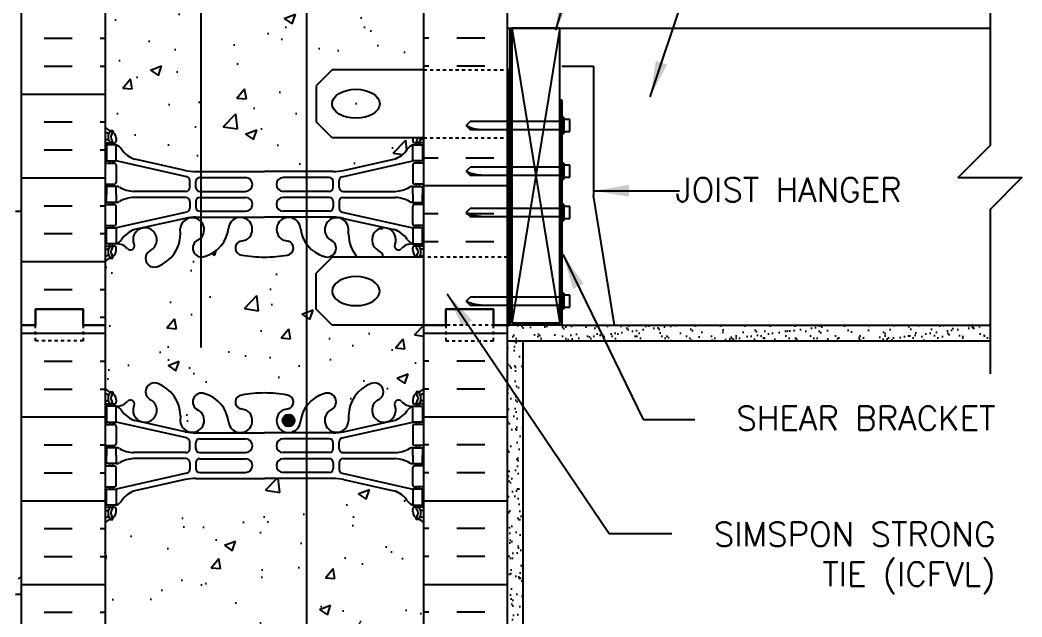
# Model space of a CAD drawing. Header units: inches. Extents: x 90.3 to 141.8, y -7.2 to 64.
# Drawn here: x 110.39 to 141.84, y 17.88 to 36.6 of the extents above; entities that cross this region are included whole.
import ezdxf
from ezdxf.enums import TextEntityAlignment as Align

# ---------------------------------------------------------------- set-up
doc = ezdxf.new("R2010")
doc.units = ezdxf.units.IN
doc.header["$LTSCALE"] = 0.5
doc.header["$MEASUREMENT"] = 0
doc.linetypes.add('DASHED2', pattern=[0.375, 0.25, -0.125])
doc.linetypes.add('HIDDEN2', pattern=[0.1875, 0.125, -0.0625])
for name, color, linetype in [('HATCH', 12, 'Continuous'), ('line25', 2, 'Continuous'), ('LINE3', 3, 'Continuous'), ('LINE50', 5, 'Continuous'), ('LINE9', 9, 'Continuous'), ('TEXT', 4, 'Continuous'), ('Web_Edge', 9, 'Continuous')]:
    doc.layers.add(name, color=color, linetype=linetype)
doc.styles.add('DIM', font='romans.shx', dxfattribs={"width": 0.7})
doc.styles.add('ROMANS', font='romans.shx', dxfattribs={"height": 1.125})
doc.dimstyles.new('ext_12', dxfattribs={"dimscale": 12, "dimtxt": 0.09375, "dimasz": 0.09375, "dimexe": 0.09375, "dimexo": 0.0625, "dimgap": 0.0625, "dimtad": 1, "dimdec": 1, "dimzin": 3, "dimdsep": 46, "dimlunit": 4, "dimtxsty": 'DIM', "dimcen": 0.09, "dimdle": 0.09375, "dimclrt": 4, "dimadec": 0, "dimazin": 0, "dimtfac": 1, "dimtdec": 1, "dimtmove": 2, "dimatfit": 3, "dimfxl": 1, "dimfrac": 2, "dimtolj": 1, "dimtzin": 0, "dimarcsym": 0})
pattern_1 = [(50, (5.6803, -1.6908), (3.5863, -0.31376), [0.375, -4.125]), (355, (5.6803, -1.6908), (-0.69376, 3.76096), [0.3, -3.3]), (100.4514, (5.979, -1.717), (2.89255, 3.4472), [0.3187, -3.50571]), (46.184, (5.6803, -0.691), (5.3362, -0.8276), [0.5625, -6.1875]), (96.6356, (6.125, -0.76), (4.67331, 4.8706), [0.47805, -5.25856]), (351.184, (5.6803, -0.691), (4.6733, 4.8706), [0.45, -4.95]), (21, (6.1803, -0.9408), (2.984535, -2.013094), [0.375, -4.125]), (326, (6.1803, -0.9408), (1.21658, 3.62575), [0.3, -3.3]), (71.4514, (6.429, -1.1086), (4.20111, 1.61265), [0.3187, -3.50571]), (37.5, (5.6803, -1.6908), (0.060799, 1.664469), [0, -3.26, 0, -3.35, 0, -3.3125]), (7.5, (5.6803, -1.6908), (1.315348, 1.972059), [0, -1.91, 0, -3.185, 0, -1.2625]), (327.5, (4.5653, -1.6908), (2.669112, -0.112774), [0, -1.25, 0, -3.9, 0, -5.175]), (317.5, (4.0653, -1.6908), (2.91593, 0.500525), [0, -1.625, 0, -2.59, 0, -3.675])]
pattern_2 = [(37.5, (68.3863, 7.7802), (-0.0157483, 0.481706), [0, -0.38, 0, -0.425, 0, -0.40625]), (7.5, (68.3863, 7.7802), (0.442444, 0.7055365), [0, -0.205, 0, -0.3425, 0, -0.13125]), (327.5, (68.0788, 7.7802), (0.7785355, 0.0014148), [0, -0.125, 0, -0.45, 0, -0.5875]), (317.5, (68.0788, 7.7802), (0.7515317, 0.219419), [0, -0.0625, 0, -0.295, 0, -0.3375])]

msp = doc.modelspace()

# ---------------------------------------------------------------- hatches: boundary and pattern name
at = {"layer": 'HATCH'}
h = msp.add_hatch(dxfattribs=at)
h.set_pattern_fill('AR-CONC', color=256, scale=0.5)
h.paths.add_polyline_path([(118.045, 62.142), (117.937, 62.034), (117.937, 63.034), (117.937, 64.034), (116.937, 63.034), (113.062, 63.034), (113.062, 61.034, 0.088416), (113.208, 60.937), (113.298, 60.937), (113.298, 60.895, -0.249069), (113.408, 60.688), (113.408, 60.621, -0.414214), (113.346, 60.558), (113.298, 60.558), (113.298, 60.488), (113.403, 60.488, 0.231736), (113.761, 60.639, -0.8344), (113.972, 60.514), (113.961, 60.492, 2.155404), (114.499, 60.687, -1), (114.713, 61.198, -0.311223), (115.422, 60.182), (115.421, 60.017, 0.643985), (116.062, 59.781), (116.062, 60.308, 0.067459), (115.983, 60.37, -1), (116.196, 60.881, -0.307094), (116.935, 59.985, 1.604516), (117.493, 60.361, 0.044004), (117.352, 60.401, -0.921438), (117.348, 60.839, -0.046405), (118.045, 60.904)])
h.paths.add_polyline_path([(117.494, 60.036, -1), (117.119, 60.036, -1)], flags=16)
h.paths.add_polyline_path([(123.062, 63.034), (118.937, 63.034), (118.045, 62.142), (118.045, 60.904, -0.048684), (118.776, 60.839, -0.921438), (118.772, 60.401, 0.044004), (118.631, 60.361, 1.604516), (119.19, 59.985, -0.307094), (119.928, 60.881, -1), (120.142, 60.37, 1.661382), (120.703, 60.017), (120.703, 60.162, -0.316114), (121.412, 61.198, -1), (121.625, 60.687, 2.135543), (122.166, 60.487, -0.940447), (122.364, 60.639, 0.23174), (122.721, 60.488), (122.826, 60.488), (122.826, 60.558), (122.779, 60.558, -0.414214), (122.716, 60.621), (122.716, 60.688, -0.249069), (122.826, 60.895), (122.826, 60.937), (122.916, 60.937, 0.08841), (123.062, 61.034)])
h.paths.add_polyline_path([(123.062, 56.842, 0.08841), (122.916, 56.939), (122.826, 56.939), (122.826, 56.981, -0.249069), (122.716, 57.188), (122.716, 57.256, -0.414214), (122.779, 57.318), (122.826, 57.318), (122.826, 57.388), (122.721, 57.388, -0.168672), (122.535, 57.538, 0.17445), (122.128, 57.834), (120.547, 58.187, 0.054974), (120.22, 58.223), (118.045, 58.223), (118.045, 49.846), (120.22, 49.846, 0.054974), (120.547, 49.882), (122.128, 50.235, 0.17445), (122.535, 50.531, -0.168672), (122.721, 50.681), (122.826, 50.681), (122.826, 50.751), (122.779, 50.751, -0.414214), (122.716, 50.813), (122.716, 50.881, -0.249069), (122.826, 51.088), (122.826, 51.129), (122.916, 51.129, 0.08841), (123.062, 51.227)])
h.paths.add_polyline_path([(118.045, 58.223), (116.062, 58.223), (116.062, 49.846), (118.045, 49.846)])
h.paths.add_polyline_path([(116.062, 58.223), (115.904, 58.223, 0.054974), (115.578, 58.187), (113.997, 57.834, 0.17445), (113.589, 57.538, -0.168672), (113.403, 57.388), (113.298, 57.388), (113.298, 57.318), (113.346, 57.318, -0.414214), (113.408, 57.256), (113.408, 57.188, -0.249069), (113.298, 56.981), (113.298, 56.939), (113.208, 56.939, 0.088416), (113.062, 56.842), (113.062, 51.227, 0.088416), (113.208, 51.129), (113.298, 51.129), (113.298, 51.088, -0.249069), (113.408, 50.881), (113.408, 50.813, -0.414214), (113.346, 50.751), (113.298, 50.751), (113.298, 50.681), (113.403, 50.681, -0.168672), (113.589, 50.531, 0.17445), (113.997, 50.235), (115.578, 49.882, 0.054974), (115.904, 49.846), (116.062, 49.846)])
h.paths.add_polyline_path([(116.062, 40.223), (115.904, 40.223, 0.054974), (115.578, 40.187), (113.997, 39.834, 0.17445), (113.589, 39.538, -0.168672), (113.403, 39.388), (113.298, 39.388), (113.298, 39.318), (113.346, 39.318, -0.414214), (113.408, 39.256), (113.408, 39.188, -0.249069), (113.298, 38.981), (113.298, 38.939), (113.208, 38.939, 0.088416), (113.062, 38.842), (113.062, 33.227, 0.088416), (113.208, 33.129), (113.298, 33.129), (113.298, 33.088, -0.249069), (113.408, 32.881), (113.408, 32.813, -0.414214), (113.346, 32.751), (113.298, 32.751), (113.298, 32.681), (113.403, 32.681, -0.168672), (113.589, 32.531, 0.17445), (113.997, 32.235), (115.578, 31.882, 0.054974), (115.904, 31.846), (116.062, 31.846)])
h.paths.add_polyline_path([(119.385, 40.223), (118.062, 40.223), (116.062, 40.223), (116.062, 31.846), (118.062, 31.846), (119.385, 31.846), (119.385, 35.034)])
h.paths.add_polyline_path([(123.062, 38.842, 0.08841), (122.916, 38.939), (122.826, 38.939), (122.826, 38.981, -0.249069), (122.716, 39.188), (122.716, 39.256, -0.414214), (122.779, 39.318), (122.826, 39.318), (122.826, 39.388), (122.721, 39.388, -0.168672), (122.535, 39.538, 0.17445), (122.128, 39.834), (120.547, 40.187, 0.054974), (120.22, 40.223), (119.385, 40.223), (119.385, 35.034), (119.385, 31.846), (120.22, 31.846, 0.054974), (120.547, 31.882), (122.128, 32.235, 0.17445), (122.535, 32.531, -0.168672), (122.721, 32.681), (122.826, 32.681), (122.826, 32.751), (122.779, 32.751, -0.414214), (122.716, 32.813), (122.716, 32.909), (120.187, 32.909), (119.687, 33.409), (119.687, 34.534), (120.187, 35.034), (123.062, 35.034)])
h = msp.add_hatch(dxfattribs=at)
h.set_pattern_fill('INSUL', color=256, scale=7, style=0)
h.set_pattern_definition([(0, (-2813.0993, -369.9751), (0, 2.625), []), (0, (-2813.0993, -369.1001), (0, 2.625), [0.875, -0.875]), (0, (-2813.0993, -368.2251), (0, 2.625), [0.875, -0.875])])
h.paths.add_polyline_path([(110.437, 27.034), (110.875, 27.034), (110.875, 27.534), (112.375, 27.534), (112.375, 27.034), (113.062, 27.034), (113.062, 45.034), (112.375, 45.034), (112.375, 45.534), (110.875, 45.534), (110.875, 45.034), (110.437, 45.034)])
h = msp.add_hatch(dxfattribs=at)
h.set_pattern_fill('INSUL', color=256, scale=7, style=0)
h.set_pattern_definition([(180, (3049.224, -369.9751), (0, 2.625), []), (180, (3049.224, -369.1001), (0, 2.625), [0.875, -0.875]), (180, (3049.224, -368.2251), (0, 2.625), [0.875, -0.875])])
h.paths.add_polyline_path([(123.062, 35.034), (125.687, 35.034), (125.687, 45.034), (125.25, 45.034), (125.25, 45.534), (123.75, 45.534), (123.75, 45.034), (123.062, 45.034)])
h = msp.add_hatch(dxfattribs=at)
h.set_pattern_fill('AR-CONC', color=256, scale=0.5, style=0)
h.set_pattern_definition(pattern_1)
edge = h.paths.add_edge_path(flags=17)
edge.add_ellipse((120.933, 33.972), major_axis=(-0.746, 0), ratio=0.610344, start_angle=0, end_angle=360)
h = msp.add_hatch(dxfattribs=at)
h.set_pattern_fill('INSUL', color=256, scale=7, style=0)
h.set_pattern_definition([(0, (68.3863, 7.7802), (0, 2.625), []), (0, (68.3863, 8.6552), (0, 2.625), [0.875, -0.875]), (0, (68.3863, 9.5302), (0, 2.625), [0.875, -0.875])])
h.paths.add_polyline_path([(125.687, 32.909), (123.062, 32.909), (123.062, 29.159), (125.687, 29.159)])
h = msp.add_hatch(dxfattribs=at)
h.set_pattern_fill('AR-CONC', color=256, scale=0.5)
h.paths.add_polyline_path([(115.983, 29.699, 0.067459), (116.062, 29.761), (116.062, 30.288, 0.643985), (115.421, 30.052), (115.422, 29.906, -0.316114), (114.713, 28.871, -1), (114.499, 29.382, 2.155404), (113.961, 29.576), (113.972, 29.555, -0.834375), (113.761, 29.43, 0.23174), (113.403, 29.581), (113.298, 29.581), (113.298, 29.511), (113.346, 29.511, -0.414214), (113.408, 29.448), (113.408, 29.381, -0.249069), (113.298, 29.173), (113.298, 29.132), (113.208, 29.132, 0.088416), (113.062, 29.034), (113.062, 27.034), (113.062, 25.034, 0.088416), (113.208, 24.937), (113.298, 24.937), (113.298, 24.895, -0.249069), (113.408, 24.688), (113.408, 24.621, -0.414214), (113.346, 24.558), (113.298, 24.558), (113.298, 24.488), (113.403, 24.488, 0.231736), (113.761, 24.639, -0.8344), (113.972, 24.514), (113.961, 24.492, 2.155404), (114.499, 24.687, -1), (114.713, 25.198, -0.311223), (115.422, 24.182), (115.421, 24.017, 1.661382), (115.983, 24.37, -1), (116.196, 24.881, -0.307094), (116.935, 23.985, 1.604516), (117.493, 24.361, 0.055617), (117.314, 24.407, -0.843243), (117.348, 24.839, -0.047544), (118.062, 24.904, -0.047544), (118.776, 24.839, -0.843243), (118.81, 24.407, 0.055617), (118.631, 24.361, 1.604516), (119.19, 23.985, -0.13532), (119.385, 24.499), (119.385, 29.57, -0.13532), (119.19, 30.083, 1.604516), (118.631, 29.708, 0.055617), (118.81, 29.662, -0.843243), (118.776, 29.23, -0.047544), (118.062, 29.165, -0.047544), (117.348, 29.23, -0.843243), (117.314, 29.662, 0.055617), (117.493, 29.708, 1.604516), (116.935, 30.083, -0.307094), (116.196, 29.188, -1)])
h.paths.add_polyline_path([(119.008, 24.04, -1), (118.633, 24.04, -1)], flags=16)
h.paths.add_polyline_path([(123.062, 27.034), (120.187, 27.034), (119.687, 27.534), (119.687, 28.659), (120.187, 29.159), (120.986, 29.159, -0.184932), (120.703, 29.887), (120.703, 30.052, 1.661382), (120.142, 29.699, -1), (119.928, 29.188, -0.16492), (119.385, 29.57), (119.385, 24.499, -0.16492), (119.928, 24.881, -1), (120.142, 24.37, 1.661382), (120.703, 24.017), (120.703, 24.162, -0.316114), (121.412, 25.198, -1), (121.625, 24.687, 2.155404), (122.164, 24.492), (122.152, 24.514, -0.834375), (122.364, 24.639, 0.23174), (122.721, 24.488), (122.826, 24.488), (122.826, 24.558), (122.779, 24.558, -0.414214), (122.716, 24.621), (122.716, 24.688, -0.249069), (122.826, 24.895), (122.826, 24.937), (122.916, 24.937, 0.08841), (123.062, 25.034)])
h.paths.add_polyline_path([(122.164, 29.576, 2.155404), (121.625, 29.382, -0.270238), (121.793, 29.159), (122.826, 29.159), (122.826, 29.173, -0.249069), (122.716, 29.381), (122.716, 29.448, -0.414214), (122.779, 29.511), (122.826, 29.511), (122.826, 29.581), (122.721, 29.581, 0.231736), (122.364, 29.43, -0.8344), (122.152, 29.555)], flags=17)
h.paths.add_polyline_path([(119.385, 22.223), (118.062, 22.223), (115.904, 22.223, 0.054974), (115.578, 22.187), (113.997, 21.834, 0.17445), (113.589, 21.538, -0.168672), (113.403, 21.388), (113.298, 21.388), (113.298, 21.318), (113.346, 21.318, -0.414214), (113.408, 21.256), (113.408, 21.188, -0.249069), (113.298, 20.981), (113.298, 20.939), (113.208, 20.939, 0.088416), (113.062, 20.842), (113.062, 15.227, 0.088416), (113.208, 15.129), (113.298, 15.129), (113.298, 15.088, -0.249069), (113.408, 14.881), (113.408, 14.813, -0.414214), (113.346, 14.751), (113.298, 14.751), (113.298, 14.681), (113.403, 14.681, -0.168672), (113.589, 14.531, 0.17445), (113.997, 14.235), (115.578, 13.882, 0.054974), (115.904, 13.846), (118.062, 13.846), (119.385, 13.846)])
h.paths.add_polyline_path([(123.062, 20.842, 0.08841), (122.916, 20.939), (122.826, 20.939), (122.826, 20.981, -0.249069), (122.716, 21.188), (122.716, 21.256, -0.414214), (122.779, 21.318), (122.826, 21.318), (122.826, 21.388), (122.721, 21.388, -0.168672), (122.535, 21.538, 0.17445), (122.128, 21.834), (120.547, 22.187, 0.054974), (120.22, 22.223), (119.385, 22.223), (119.385, 13.846), (120.22, 13.846, 0.054974), (120.547, 13.882), (122.128, 14.235, 0.17445), (122.535, 14.531, -0.168672), (122.721, 14.681), (122.826, 14.681), (122.826, 14.751), (122.779, 14.751, -0.414214), (122.716, 14.813), (122.716, 14.881, -0.249069), (122.826, 15.088), (122.826, 15.129), (122.916, 15.129, 0.08841), (123.062, 15.227)])
h.paths.add_polyline_path([(119.385, 11.57, -0.13532), (119.19, 12.083, 1.604516), (118.631, 11.708, 0.055617), (118.81, 11.662, -0.843243), (118.776, 11.23, -0.047544), (118.062, 11.165, -0.047544), (117.348, 11.23, -0.843243), (117.314, 11.662, 0.055617), (117.493, 11.708, 1.604516), (116.935, 12.083, -0.307094), (116.196, 11.188, -1), (115.983, 11.699, 1.661382), (115.421, 12.052), (115.422, 11.906, -0.316114), (114.713, 10.871, -1), (114.499, 11.382, 2.155404), (113.961, 11.576), (113.972, 11.555, -0.834375), (113.761, 11.43, 0.23174), (113.403, 11.581), (113.298, 11.581), (113.298, 11.511), (113.346, 11.511, -0.414214), (113.408, 11.448), (113.408, 11.381, -0.249069), (113.298, 11.173), (113.298, 11.132), (113.208, 11.132, 0.088416), (113.062, 11.034), (113.062, 9.034), (116.937, 9.034), (117.937, 10.034), (117.937, 9.034), (117.937, 8.034), (118.937, 9.034), (119.385, 9.034)])
h.paths.add_polyline_path([(123.062, 11.034, 0.08841), (122.916, 11.132), (122.826, 11.132), (122.826, 11.173, -0.249069), (122.716, 11.381), (122.716, 11.448, -0.414214), (122.779, 11.511), (122.826, 11.511), (122.826, 11.581), (122.721, 11.581, 0.231736), (122.364, 11.43, -0.8344), (122.152, 11.555), (122.164, 11.576, 2.155404), (121.625, 11.382, -1), (121.412, 10.871, -0.311223), (120.703, 11.887), (120.703, 12.052, 1.661382), (120.142, 11.699, -1), (119.928, 11.188, -0.16492), (119.385, 11.57), (119.385, 9.034), (123.062, 9.034)])
h = msp.add_hatch(dxfattribs=at)
h.set_pattern_fill('AR-CONC', color=256, scale=0.5, style=0)
h.set_pattern_definition(pattern_1)
edge = h.paths.add_edge_path(flags=17)
edge.add_ellipse((120.933, 28.097), major_axis=(-0.746, 0), ratio=0.610344, start_angle=0, end_angle=360, ccw=False)
h = msp.add_hatch(dxfattribs=at)
h.set_pattern_fill('INSUL', color=256, scale=7, style=0)
h.set_pattern_definition([(0, (-2813.0993, -387.9751), (0, 2.625), []), (0, (-2813.0993, -387.1001), (0, 2.625), [0.875, -0.875]), (0, (-2813.0993, -386.2251), (0, 2.625), [0.875, -0.875])])
h.paths.add_polyline_path([(110.437, 9.034), (110.875, 9.034), (110.875, 9.534), (112.375, 9.534), (112.375, 9.034), (113.062, 9.034), (113.062, 27.034), (112.375, 27.034), (112.375, 27.534), (110.875, 27.534), (110.875, 27.034), (110.437, 27.034)])
h = msp.add_hatch(dxfattribs=at)
h.set_pattern_fill('INSUL', color=256, scale=7, style=0)
h.set_pattern_definition([(180, (3049.224, -387.9751), (0, 2.625), []), (180, (3049.224, -387.1001), (0, 2.625), [0.875, -0.875]), (180, (3049.224, -386.2251), (0, 2.625), [0.875, -0.875])])
h.paths.add_polyline_path([(125.687, 9.034), (125.25, 9.034), (125.25, 9.534), (123.75, 9.534), (123.75, 9.034), (123.062, 9.034), (123.062, 27.034), (123.75, 27.034), (123.75, 27.534), (125.25, 27.534), (125.25, 27.034), (125.687, 27.034)])
h = msp.add_hatch(dxfattribs=at)
h.set_pattern_fill('AR-SAND', color=256, scale=0.25, style=0)
h.set_pattern_definition(pattern_2)
h.paths.add_polyline_path([(140.838, 26.534), (140.838, 27.034), (127.392, 27.034), (125.767, 27.034), (125.687, 27.034), (125.687, 26.534)])
h = msp.add_hatch(dxfattribs=at)
h.set_pattern_fill('AR-SAND', color=256, scale=0.25, style=0)
h.set_pattern_definition(pattern_2)
h.paths.add_polyline_path([(126.187, 26.534), (125.687, 26.534), (125.687, 9.034), (126.187, 9.034)])
at = {"layer": 'LINE3'}
msp.add_hatch(color=256, dxfattribs=at).paths.add_polyline_path([(118.633, 24.04, 1), (119.008, 24.04, 1)])

# ---------------------------------------------------------------- linework, layer by layer
at = {"layer": 'HATCH'}
for p, q in [((125.83, 36.347), (127.33, 27.097)), ((127.33, 36.347), (125.83, 27.097))]:
    msp.add_line(p, q, dxfattribs=at)
at = {"layer": 'line25'}
for p, q in [((113.062, 45.034), (113.062, 27.034)), ((123.062, 21.409), (123.062, 45.034)), ((125.687, 36.347), (140.838, 36.347)), ((127.33, 34.097), (127.33, 27.097)), ((127.33, 27.097), (125.83, 27.097)), ((113.062, 27.034), (113.062, 9.034)), ((127.392, 27.034), (140.838, 27.034)), ((127.392, 27.034), (128.705, 27.034)), ((123.062, 9.034), (123.062, 21.409))]:
    msp.add_line(p, q, dxfattribs=at)
at = {"layer": 'line25', "color": 9}
for p, q in [((124.392, 33.288), (124.517, 33.413)), ((127.455, 33.538), (127.392, 33.538)), ((127.392, 33.538), (127.392, 33.038)), ((127.455, 33.538), (127.455, 33.038)), ((127.642, 33.476), (127.455, 33.476)), ((127.642, 33.101), (127.642, 33.476)), ((124.392, 33.288), (124.517, 33.163)), ((127.392, 33.038), (127.455, 33.038)), ((127.455, 33.101), (127.642, 33.101)), ((127.455, 32.11), (127.392, 32.11)), ((127.392, 32.11), (127.392, 31.61)), ((127.455, 32.11), (127.455, 31.61)), ((124.392, 31.86), (124.517, 31.985)), ((124.392, 31.86), (124.517, 31.735)), ((127.642, 32.047), (127.455, 32.047)), ((127.642, 31.672), (127.642, 32.047)), ((127.392, 31.61), (127.455, 31.61)), ((127.455, 31.672), (127.642, 31.672)), ((124.392, 30.566), (124.517, 30.691)), ((124.392, 30.566), (124.517, 30.441)), ((127.455, 30.816), (127.392, 30.816)), ((127.392, 30.816), (127.392, 30.316)), ((127.455, 30.816), (127.455, 30.316)), ((127.642, 30.753), (127.455, 30.753)), ((127.642, 30.378), (127.642, 30.753)), ((127.392, 30.316), (127.455, 30.316)), ((127.455, 30.378), (127.642, 30.378)), ((127.455, 28.037), (127.392, 28.037)), ((127.392, 28.037), (127.392, 27.537)), ((127.455, 28.037), (127.455, 27.537)), ((124.392, 27.787), (124.517, 27.912)), ((124.392, 27.787), (124.517, 27.662)), ((127.642, 27.974), (127.455, 27.974)), ((127.642, 27.599), (127.642, 27.974)), ((127.392, 27.537), (127.455, 27.537)), ((127.455, 27.599), (127.642, 27.599))]:
    msp.add_line(p, q, dxfattribs=at)
at = {"layer": 'line25'}
msp.add_lwpolyline([(125.83, 27.097), (127.33, 27.097), (127.33, 36.347), (125.83, 36.347)], close=True, dxfattribs=at)
at = {"layer": 'line25', "color": 9}
for points in [[(124.517, 33.163), (127.392, 33.163), (127.392, 33.413), (124.517, 33.413)], [(124.517, 31.735), (127.392, 31.735), (127.392, 31.985), (124.517, 31.985)], [(124.517, 30.441), (127.392, 30.441), (127.392, 30.691), (124.517, 30.691)], [(124.517, 27.662), (127.392, 27.662), (127.392, 27.912), (124.517, 27.912)]]:
    msp.add_lwpolyline(points, dxfattribs=at)
for points in [[(124.392, 33.288), (124.591, 33.211), (124.961, 33.163)], [(124.392, 31.86), (124.591, 31.782), (124.961, 31.735)], [(124.392, 30.566), (124.591, 30.488), (124.961, 30.441)], [(124.392, 27.787), (124.591, 27.709), (124.961, 27.662)]]:
    msp.add_spline(points, degree=3, dxfattribs=at)
at = {"layer": 'LINE3'}
for p, q in [((116.062, 61.034), (116.062, 26.333)), ((119.385, 43.587), (119.385, 35.034)), ((119.385, 35.034), (119.385, 9.034))]:
    msp.add_line(p, q, dxfattribs=at)
msp.add_circle((118.821, 24.04), 0.188, dxfattribs=at)
at = {"layer": 'LINE50'}
for p, q in [((110.437, 27.034), (110.437, 45.034)), ((125.687, 27.034), (125.687, 45.034)), ((110.437, 9.034), (110.437, 27.034)), ((125.687, 9.034), (125.687, 27.034))]:
    msp.add_line(p, q, dxfattribs=at)
for points in [[(113.062, 27.034), (112.375, 27.034), (112.375, 27.534), (110.875, 27.534), (110.875, 27.034), (110.437, 27.034)], [(110.437, 27.034), (110.875, 27.034), (110.875, 27.534), (112.375, 27.534), (112.375, 27.034), (113.062, 27.034)], [(123.062, 27.034), (123.75, 27.034), (123.75, 27.534), (125.25, 27.534), (125.25, 27.034), (125.687, 27.034)], [(125.687, 27.034), (125.25, 27.034), (125.25, 27.534), (123.75, 27.534), (123.75, 27.034), (123.062, 27.034)]]:
    msp.add_lwpolyline(points, dxfattribs=at)
at = {"layer": 'LINE9'}
for p, q in [((125.767, 36.347), (125.767, 27.034)), ((120.187, 35.034), (119.687, 34.534)), ((123.062, 35.034), (120.187, 35.034)), ((127.392, 35.153), (128.392, 35.153)), ((128.392, 35.153), (128.392, 31.094)), ((127.33, 34.097), (127.392, 34.097)), ((127.392, 34.097), (127.392, 27.034)), ((120.187, 32.909), (119.687, 33.409)), ((123.062, 32.909), (120.187, 32.909)), ((129.051, 27.034), (128.392, 31.094)), ((110.437, 30.593), (110.25, 30.593)), ((120.187, 29.159), (119.687, 28.659)), ((123.062, 29.159), (120.187, 29.159)), ((120.187, 27.034), (119.687, 27.534)), ((123.062, 27.034), (120.187, 27.034)), ((127.392, 27.034), (125.767, 27.034)), ((125.687, 26.534), (140.838, 26.534)), ((126.187, 9.034), (126.187, 26.534)), ((110.25, 18.593), (110.437, 18.593))]:
    msp.add_line(p, q, dxfattribs=at)
at = {"layer": 'LINE9', "linetype": 'HIDDEN2'}
for p, q in [((123.062, 35.034), (125.687, 35.034)), ((123.062, 32.909), (125.687, 32.909)), ((125.687, 29.159), (123.062, 29.159)), ((125.687, 27.034), (123.062, 27.034))]:
    msp.add_line(p, q, dxfattribs=at)
at = {"layer": 'LINE9', "linetype": 'DASHED2'}
msp.add_line((110.344, 19.075), (110.437, 19.169), dxfattribs=at)
at = {"layer": 'LINE9'}
for points in [[(140.838, 37.784), (140.838, 35.417)], [(140.838, 35.417), (140.838, 32.659), (139.838, 31.659), (141.838, 31.659), (140.838, 30.659), (140.838, 25.508)], [(119.687, 34.534), (119.687, 33.409)], [(119.687, 27.534), (119.687, 28.659)]]:
    msp.add_lwpolyline(points, dxfattribs=at)
msp.add_lwpolyline([(125.687, 27.034), (125.767, 27.034), (125.767, 35.034), (125.687, 35.034)], close=True, dxfattribs=at)
at = {"layer": 'LINE9', "linetype": 'DASHED2', "ltscale": 0.15}
for points in [[(112.375, 27.034), (112.375, 27.034), (112.375, 26.534), (110.875, 26.534), (110.875, 27.034), (110.875, 27.034)], [(123.75, 27.034), (123.75, 27.034), (123.75, 26.534), (125.25, 26.534), (125.25, 27.034), (125.25, 27.034)]]:
    msp.add_lwpolyline(points, dxfattribs=at)
at = {"layer": 'LINE9'}
msp.add_ellipse((120.933, 33.972), major_axis=(-0.746, 0), ratio=0.610344, dxfattribs=at)
at = {"layer": 'LINE9', "extrusion": (0, 0, -1)}
msp.add_ellipse((120.933, 28.097), major_axis=(-0.746, 0), ratio=0.610344, dxfattribs=at)
at = {"layer": 'Web_Edge', "color": 8}
for p, q in [((113.208, 33.129), (113.298, 33.129)), ((113.298, 33.129), (113.298, 33.088)), ((113.062, 32.851), (113.14, 32.851)), ((113.062, 32.751), (113.346, 32.751)), ((113.208, 32.751), (113.208, 32.681)), ((113.298, 32.751), (113.298, 32.681)), ((113.408, 32.881), (113.408, 32.813)), ((122.716, 32.881), (122.716, 32.813)), ((123.062, 32.751), (122.779, 32.751)), ((122.826, 32.751), (122.826, 32.681)), ((122.916, 32.751), (122.916, 32.681)), ((123.062, 32.851), (122.984, 32.851)), ((113.062, 32.111), (113.346, 32.111)), ((113.208, 32.181), (113.208, 32.111)), ((113.298, 32.181), (113.298, 32.111)), ((115.621, 31.684), (113.403, 32.181)), ((115.578, 31.882), (113.997, 32.235)), ((120.504, 31.684), (122.721, 32.181)), ((120.547, 31.882), (122.128, 32.235)), ((123.062, 32.111), (122.779, 32.111)), ((122.826, 32.181), (122.826, 32.111)), ((122.916, 32.181), (122.916, 32.111)), ((113.408, 32.048), (113.408, 31.513)), ((115.904, 31.846), (118.062, 31.846)), ((120.22, 31.846), (118.062, 31.846)), ((122.716, 32.048), (122.716, 31.513)), ((113.062, 31.451), (113.346, 31.451)), ((113.208, 31.451), (113.208, 31.381)), ((113.298, 31.451), (113.298, 31.381)), ((115.719, 31.35), (115.719, 31.562)), ((115.906, 31.351), (115.906, 31.535)), ((116.031, 31.66), (117.471, 31.66)), ((120.094, 31.66), (118.654, 31.66)), ((120.219, 31.351), (120.219, 31.535)), ((120.406, 31.35), (120.406, 31.562)), ((123.062, 31.451), (122.779, 31.451)), ((122.826, 31.451), (122.826, 31.381)), ((122.916, 31.451), (122.916, 31.381)), ((115.594, 31.225), (113.956, 31.225)), ((116.031, 31.226), (117.471, 31.226)), ((120.094, 31.226), (118.654, 31.226)), ((120.531, 31.225), (122.169, 31.225)), ((113.208, 30.811), (113.208, 30.881)), ((113.298, 30.811), (113.298, 30.881)), ((115.594, 31.036), (113.956, 31.036)), ((115.719, 30.911), (115.719, 30.699)), ((115.906, 30.911), (115.906, 30.727)), ((116.031, 31.036), (117.471, 31.036)), ((120.094, 31.036), (118.654, 31.036)), ((120.219, 30.911), (120.219, 30.727)), ((120.406, 30.911), (120.406, 30.699)), ((120.531, 31.036), (122.169, 31.036)), ((122.826, 30.811), (122.826, 30.881)), ((122.916, 30.811), (122.916, 30.881)), ((113.062, 30.811), (113.346, 30.811)), ((115.621, 30.577), (113.403, 30.081)), ((113.408, 30.213), (113.408, 30.748)), ((116.031, 30.602), (117.471, 30.602)), ((120.094, 30.602), (118.654, 30.602)), ((120.504, 30.577), (122.721, 30.081)), ((122.716, 30.213), (122.716, 30.748)), ((123.062, 30.811), (122.779, 30.811)), ((115.578, 30.379), (113.997, 30.026)), ((115.904, 30.415), (118.062, 30.415)), ((120.22, 30.415), (118.062, 30.415)), ((120.547, 30.379), (122.128, 30.026)), ((113.062, 30.151), (113.346, 30.151)), ((113.208, 30.081), (113.208, 30.151)), ((113.298, 30.081), (113.298, 30.151)), ((115.422, 29.887), (115.421, 30.052)), ((120.703, 29.887), (120.703, 30.052)), ((123.062, 30.151), (122.779, 30.151)), ((122.826, 30.081), (122.826, 30.151)), ((122.916, 30.081), (122.916, 30.151)), ((113.208, 29.511), (113.208, 29.581)), ((113.298, 29.511), (113.298, 29.581)), ((113.961, 29.576), (113.972, 29.555)), ((122.164, 29.576), (122.152, 29.555)), ((122.826, 29.511), (122.826, 29.581)), ((122.916, 29.511), (122.916, 29.581)), ((113.062, 29.511), (113.346, 29.511)), ((113.062, 29.411), (113.14, 29.411)), ((113.408, 29.381), (113.408, 29.448)), ((122.716, 29.381), (122.716, 29.448)), ((123.062, 29.511), (122.779, 29.511)), ((123.062, 29.411), (122.984, 29.411)), ((113.208, 29.132), (113.298, 29.132)), ((113.298, 29.132), (113.298, 29.173)), ((122.826, 29.159), (122.826, 29.173))]:
    msp.add_line(p, q, dxfattribs=at)
at = {"layer": 'Web_Edge'}
for p, q in [((113.208, 24.937), (113.298, 24.937)), ((113.298, 24.937), (113.298, 24.895)), ((122.916, 24.937), (122.826, 24.937)), ((122.826, 24.937), (122.826, 24.895)), ((113.062, 24.658), (113.14, 24.658)), ((113.062, 24.558), (113.346, 24.558)), ((113.208, 24.558), (113.208, 24.488)), ((113.298, 24.558), (113.298, 24.488)), ((113.408, 24.688), (113.408, 24.621)), ((122.716, 24.688), (122.716, 24.621)), ((123.062, 24.558), (122.779, 24.558)), ((122.826, 24.558), (122.826, 24.488)), ((122.916, 24.558), (122.916, 24.488)), ((123.062, 24.658), (122.984, 24.658)), ((113.961, 24.492), (113.972, 24.514)), ((122.164, 24.492), (122.152, 24.514)), ((113.062, 23.918), (113.346, 23.918)), ((113.208, 23.988), (113.208, 23.918)), ((113.298, 23.988), (113.298, 23.918)), ((115.621, 23.492), (113.403, 23.988)), ((115.578, 23.69), (113.997, 24.043)), ((115.422, 24.182), (115.421, 24.017)), ((120.504, 23.492), (122.721, 23.988)), ((120.547, 23.69), (122.128, 24.043)), ((120.703, 24.182), (120.703, 24.017)), ((123.062, 23.918), (122.779, 23.918)), ((122.826, 23.988), (122.826, 23.918)), ((122.916, 23.988), (122.916, 23.918)), ((113.408, 23.856), (113.408, 23.321)), ((115.904, 23.654), (118.062, 23.654)), ((120.22, 23.654), (118.062, 23.654)), ((122.716, 23.856), (122.716, 23.321)), ((115.719, 23.157), (115.719, 23.37)), ((115.906, 23.158), (115.906, 23.342)), ((116.031, 23.467), (117.471, 23.467)), ((120.094, 23.467), (118.654, 23.467)), ((120.219, 23.158), (120.219, 23.342)), ((120.406, 23.157), (120.406, 23.37)), ((113.062, 23.258), (113.346, 23.258)), ((113.208, 23.258), (113.208, 23.188)), ((113.298, 23.258), (113.298, 23.188)), ((115.594, 23.032), (113.956, 23.032)), ((116.031, 23.033), (117.471, 23.033)), ((120.094, 23.033), (118.654, 23.033)), ((120.531, 23.032), (122.169, 23.032)), ((123.062, 23.258), (122.779, 23.258)), ((122.826, 23.258), (122.826, 23.188)), ((122.916, 23.258), (122.916, 23.188)), ((113.208, 22.618), (113.208, 22.688)), ((113.298, 22.618), (113.298, 22.688)), ((115.594, 22.844), (113.956, 22.844)), ((115.719, 22.719), (115.719, 22.507)), ((115.906, 22.718), (115.906, 22.534)), ((116.031, 22.843), (117.471, 22.843)), ((120.094, 22.843), (118.654, 22.843)), ((120.219, 22.718), (120.219, 22.534)), ((120.406, 22.719), (120.406, 22.507)), ((120.531, 22.844), (122.169, 22.844)), ((122.826, 22.618), (122.826, 22.688)), ((122.916, 22.618), (122.916, 22.688)), ((113.062, 22.618), (113.346, 22.618)), ((115.621, 22.385), (113.403, 21.888)), ((113.408, 22.021), (113.408, 22.556)), ((116.031, 22.409), (117.471, 22.409)), ((120.094, 22.409), (118.654, 22.409)), ((120.504, 22.385), (122.721, 21.888)), ((122.716, 22.021), (122.716, 22.556)), ((123.062, 22.618), (122.779, 22.618)), ((115.578, 22.187), (113.997, 21.834)), ((115.904, 22.223), (118.062, 22.223)), ((120.22, 22.223), (118.062, 22.223)), ((120.547, 22.187), (122.128, 21.834)), ((113.062, 21.958), (113.346, 21.958)), ((113.208, 21.888), (113.208, 21.958)), ((113.298, 21.888), (113.298, 21.958)), ((123.062, 21.958), (122.779, 21.958)), ((122.826, 21.888), (122.826, 21.958)), ((122.916, 21.888), (122.916, 21.958)), ((113.208, 21.318), (113.208, 21.388)), ((113.298, 21.318), (113.298, 21.388)), ((122.826, 21.318), (122.826, 21.388)), ((122.916, 21.318), (122.916, 21.388)), ((113.062, 21.318), (113.346, 21.318)), ((113.062, 21.218), (113.14, 21.218)), ((113.408, 21.188), (113.408, 21.256)), ((122.716, 21.188), (122.716, 21.256)), ((123.062, 21.318), (122.779, 21.318)), ((123.062, 21.218), (122.984, 21.218)), ((113.208, 20.939), (113.298, 20.939)), ((113.298, 20.939), (113.298, 20.981)), ((122.826, 20.939), (122.826, 20.981)), ((122.916, 20.939), (122.826, 20.939))]:
    msp.add_line(p, q, dxfattribs=at)
at = {"layer": 'Web_Edge', "color": 8}
for points in [[(113.103, 32.181), (113.403, 32.181), (113.403, 32.681), (113.103, 32.681)], [(123.021, 32.181), (122.721, 32.181), (122.721, 32.681), (123.021, 32.681)], [(113.103, 30.081), (113.403, 30.081), (113.403, 29.581), (113.103, 29.581)], [(123.021, 30.081), (122.721, 30.081), (122.721, 29.581), (123.021, 29.581)]]:
    msp.add_lwpolyline(points, close=True, dxfattribs=at)
for points in [[(113.403, 31.131), (113.403, 31.381), (113.103, 31.381), (113.103, 31.131)], [(122.721, 31.131), (122.721, 31.381), (123.021, 31.381), (123.021, 31.131)], [(113.403, 31.131), (113.403, 30.881), (113.103, 30.881), (113.103, 31.131)], [(122.721, 31.131), (122.721, 30.881), (123.021, 30.881), (123.021, 31.131)]]:
    msp.add_lwpolyline(points, dxfattribs=at)
at = {"layer": 'Web_Edge'}
for points in [[(113.103, 23.988), (113.403, 23.988), (113.403, 24.488), (113.103, 24.488)], [(123.021, 23.988), (122.721, 23.988), (122.721, 24.488), (123.021, 24.488)], [(113.103, 21.888), (113.403, 21.888), (113.403, 21.388), (113.103, 21.388)], [(123.021, 21.888), (122.721, 21.888), (122.721, 21.388), (123.021, 21.388)]]:
    msp.add_lwpolyline(points, close=True, dxfattribs=at)
for points in [[(113.403, 22.938), (113.403, 23.188), (113.103, 23.188), (113.103, 22.938)], [(122.721, 22.938), (122.721, 23.188), (123.021, 23.188), (123.021, 22.938)], [(113.403, 22.938), (113.403, 22.688), (113.103, 22.688), (113.103, 22.938)], [(122.721, 22.938), (122.721, 22.688), (123.021, 22.688), (123.021, 22.938)]]:
    msp.add_lwpolyline(points, dxfattribs=at)
at = {"layer": 'Web_Edge', "color": 8}
for centre, radius, start, end in [((113.408, 33.588), 0.5, 226.2109, 250.5288), ((113.408, 33.588), 0.6, 234.7832, 245.0748), ((113.402, 32.935), 0.25, 140.1145, 222.4609), ((113.146, 33.025), 0.021, 343.464, 63.9957), ((113.244, 33.066), 0.045, 321.448, 139.1879), ((113.158, 32.881), 0.25, 0, 70.5288), ((113.402, 32.935), 0.16, 140.0001, 222.4609), ((113.14, 32.87), 0.0196, 269.4032, 15.4901), ((113.251, 32.797), 0.045, 222.4609, 42.4609), ((113.346, 32.813), 0.0625, 270, 0), ((122.966, 32.881), 0.25, 173.3758, 180), ((122.779, 32.813), 0.0625, 180, 270), ((122.874, 32.797), 0.045, 137.5391, 317.5391), ((122.723, 32.935), 0.16, 317.5391, 350.7495), ((122.723, 32.935), 0.25, 317.5391, 354.0949), ((122.984, 32.87), 0.0196, 164.5099, 270.5968), ((113.281, 32.338), 0.364, 34.9775, 70.3387), ((114.204, 32.949), 0.743, 212.7919, 253.8107), ((121.921, 32.949), 0.743, 286.1893, 327.2081), ((122.844, 32.338), 0.364, 109.6613, 145.0225), ((113.346, 32.048), 0.0625, 0, 90), ((122.779, 32.048), 0.0625, 90, 180), ((115.904, 33.346), 1.5, 257.4135, 270), ((120.22, 33.346), 1.5, 270, 282.5865), ((113.346, 31.513), 0.0625, 270, 0), ((115.594, 31.562), 0.125, 0, 77.3767), ((116.031, 31.535), 0.125, 90, 180), ((117.471, 31.443), 0.217, 270, 90), ((118.654, 31.443), 0.217, 90, 270), ((120.094, 31.535), 0.125, 0, 90), ((120.531, 31.562), 0.125, 102.6233, 180), ((122.779, 31.513), 0.0625, 180, 270), ((113.399, 31.162), 0.219, 60.4937, 88.92), ((114.045, 32.391), 1.17, 242.6365, 265.6505), ((115.594, 31.35), 0.125, 270, 0), ((116.031, 31.351), 0.125, 180, 270), ((120.094, 31.351), 0.125, 270, 360), ((120.531, 31.35), 0.125, 180, 270), ((122.08, 32.391), 1.17, 274.3495, 297.3635), ((122.725, 31.162), 0.219, 91.08, 119.5063), ((113.399, 31.099), 0.219, 271.08, 299.5063), ((114.045, 29.87), 1.17, 94.3495, 117.3635), ((115.594, 30.911), 0.125, 0, 90), ((116.031, 30.911), 0.125, 90, 180), ((117.471, 30.819), 0.217, 270, 90), ((118.654, 30.819), 0.217, 90, 270), ((120.094, 30.911), 0.125, 0, 90), ((120.531, 30.911), 0.125, 90, 180), ((122.08, 29.87), 1.17, 62.6365, 85.6505), ((122.725, 31.099), 0.219, 240.4937, 268.92), ((113.346, 30.748), 0.0625, 0, 90), ((115.594, 30.699), 0.125, 282.6233, 0), ((116.031, 30.727), 0.125, 180, 270), ((120.094, 30.727), 0.125, 270, 0), ((120.531, 30.699), 0.125, 180, 257.3767), ((122.779, 30.748), 0.0625, 90, 180), ((113.346, 30.213), 0.0625, 270, 0), ((115.795, 30.024), 0.375, 299.9315, 175.7552), ((115.904, 28.915), 1.5, 90, 102.5865), ((117.306, 30.033), 0.375, 299.9315, 175.7552), ((118.818, 30.033), 0.375, 4.2448, 240.0685), ((120.329, 30.024), 0.375, 4.2448, 240.0685), ((120.22, 28.915), 1.5, 77.4135, 90), ((122.779, 30.213), 0.0625, 180, 270), ((114.204, 29.312), 0.743, 106.1893, 147.2081), ((114.312, 29.707), 0.375, 299.9315, 200.3757), ((114.33, 29.893), 1.092, 290.5175, 359.6668), ((115.905, 30.18), 1.034, 286.3365, 353.3331), ((120.219, 30.18), 1.034, 186.6669, 253.6635), ((121.794, 29.893), 1.092, 180.3332, 222.2431), ((121.812, 29.707), 0.375, 339.6243, 240.0685), ((121.921, 29.312), 0.743, 32.7919, 73.8107), ((113.281, 29.923), 0.364, 289.6613, 325.0225), ((113.428, 29.14), 0.441, 41.0127, 93.2024), ((116.089, 29.444), 0.277, 112.68, 292.68), ((117.368, 29.449), 0.22, 104.2604, 264.8165), ((117.2, 30.488), 0.834, 277.8937, 290.6271), ((118.925, 30.488), 0.834, 249.3729, 262.1063), ((118.756, 29.449), 0.22, 275.1835, 75.7396), ((120.035, 29.444), 0.277, 247.32, 67.32), ((122.697, 29.14), 0.441, 86.7976, 138.9873), ((122.844, 29.923), 0.364, 214.9775, 250.3387), ((113.14, 29.391), 0.0196, 344.5099, 90.5968), ((113.402, 29.326), 0.25, 137.5391, 219.8855), ((113.251, 29.464), 0.045, 317.5391, 137.5391), ((113.402, 29.326), 0.16, 137.5391, 219.9999), ((113.158, 29.381), 0.25, 289.4712, 360), ((113.346, 29.448), 0.0625, 360, 90), ((113.855, 29.512), 0.125, 221.0127, 20.3757), ((114.606, 29.126), 0.277, 112.68, 292.68), ((121.518, 29.126), 0.277, 6.8308, 67.32), ((122.269, 29.512), 0.125, 159.6243, 318.9873), ((122.779, 29.448), 0.0625, 90, 180), ((122.966, 29.381), 0.25, 180, 242.2077), ((122.874, 29.464), 0.045, 42.4609, 222.4609), ((122.723, 29.326), 0.16, 320.0001, 42.4609), ((122.723, 29.326), 0.25, 320.1145, 42.4609), ((122.984, 29.391), 0.0196, 89.4032, 195.4901), ((113.408, 28.673), 0.6, 114.9252, 125.2168), ((113.408, 28.673), 0.5, 109.4712, 133.7891), ((113.146, 29.236), 0.021, 296.0043, 16.536), ((113.244, 29.195), 0.045, 220.8121, 38.552), ((118.045, 32.942), 3.777, 259.3725, 270.2606), ((118.079, 32.942), 3.777, 269.7394, 280.6275), ((122.88, 29.195), 0.045, 141.448, 232.4929), ((122.88, 29.195), 0.045, 307.5071, 319.1879), ((122.978, 29.236), 0.021, 163.464, 243.9957), ((122.716, 28.673), 0.6, 54.7832, 65.0748)]:
    msp.add_arc(centre, radius, start, end, dxfattribs=at)
at = {"layer": 'Web_Edge'}
for centre, radius, start, end in [((114.606, 24.942), 0.277, 67.32, 247.32), ((114.33, 24.176), 1.092, 0.3332, 69.4825), ((121.794, 24.176), 1.092, 110.5175, 179.6668), ((121.518, 24.942), 0.277, 292.68, 112.68), ((113.408, 25.395), 0.5, 226.2109, 250.5288), ((113.408, 25.395), 0.6, 234.7832, 245.0748), ((113.402, 24.743), 0.25, 140.1145, 222.4609), ((113.146, 24.832), 0.021, 343.464, 63.9957), ((113.244, 24.874), 0.045, 321.448, 139.1879), ((113.158, 24.688), 0.25, 0, 70.5288), ((113.402, 24.743), 0.16, 140.0001, 222.4609), ((116.089, 24.625), 0.277, 67.32, 247.32), ((115.905, 23.888), 1.034, 6.6669, 73.6635), ((118.045, 21.126), 3.777, 89.7394, 100.6275), ((118.079, 21.126), 3.777, 79.3725, 90.2606), ((120.219, 23.888), 1.034, 106.3365, 173.3331), ((120.035, 24.625), 0.277, 292.68, 112.68), ((122.966, 24.688), 0.25, 109.4712, 180), ((122.88, 24.874), 0.045, 40.8121, 218.552), ((122.723, 24.743), 0.16, 317.5391, 39.9999), ((122.716, 25.395), 0.5, 289.4712, 313.7878), ((122.723, 24.743), 0.25, 317.5391, 39.8855), ((122.978, 24.832), 0.021, 116.0043, 196.536), ((122.716, 25.395), 0.6, 294.9252, 305.2168), ((113.14, 24.678), 0.0196, 269.4032, 15.4901), ((113.251, 24.604), 0.045, 222.4609, 42.4609), ((113.346, 24.621), 0.0625, 270, 0), ((113.428, 24.929), 0.441, 266.7976, 318.9873), ((113.855, 24.557), 0.125, 339.6243, 138.9873), ((114.312, 24.362), 0.375, 159.6243, 60.0685), ((117.368, 24.62), 0.22, 95.1835, 255.7396), ((118.756, 24.62), 0.22, 284.2604, 84.8165), ((121.812, 24.362), 0.375, 119.9315, 20.3757), ((122.269, 24.557), 0.125, 41.0127, 200.3757), ((122.697, 24.929), 0.441, 221.0127, 273.2024), ((122.779, 24.621), 0.0625, 180, 270), ((122.874, 24.604), 0.045, 137.5391, 317.5391), ((122.984, 24.678), 0.0196, 164.5099, 270.5968), ((113.281, 24.146), 0.364, 34.9775, 70.3387), ((114.204, 24.757), 0.743, 212.7919, 253.8107), ((115.795, 24.045), 0.375, 184.2448, 60.0685), ((117.306, 24.036), 0.375, 184.2448, 60.0685), ((117.2, 23.58), 0.834, 69.3729, 82.1063), ((118.818, 24.036), 0.375, 119.9315, 355.7552), ((118.925, 23.58), 0.834, 97.8937, 110.6271), ((120.329, 24.045), 0.375, 119.9315, 355.7552), ((121.921, 24.757), 0.743, 286.1893, 327.2081), ((122.844, 24.146), 0.364, 109.6613, 145.0225), ((113.346, 23.856), 0.0625, 0, 90), ((122.779, 23.856), 0.0625, 90, 180), ((115.904, 25.154), 1.5, 257.4135, 270), ((120.22, 25.154), 1.5, 270, 282.5865), ((113.346, 23.321), 0.0625, 270, 0), ((115.594, 23.37), 0.125, 0, 77.3767), ((116.031, 23.342), 0.125, 90, 180), ((117.471, 23.25), 0.217, 270, 90), ((118.654, 23.25), 0.217, 90, 270), ((120.094, 23.342), 0.125, 0, 90), ((120.531, 23.37), 0.125, 102.6233, 180), ((122.779, 23.321), 0.0625, 180, 270), ((113.399, 22.97), 0.219, 60.4937, 88.92), ((114.045, 24.199), 1.17, 242.6365, 265.6505), ((115.594, 23.157), 0.125, 270, 0), ((116.031, 23.158), 0.125, 180, 270), ((120.094, 23.158), 0.125, 270, 360), ((120.531, 23.157), 0.125, 180, 270), ((122.08, 24.199), 1.17, 274.3495, 297.3635), ((122.725, 22.97), 0.219, 91.08, 119.5063), ((113.399, 22.907), 0.219, 271.08, 299.5063), ((114.045, 21.677), 1.17, 94.3495, 117.3635), ((115.594, 22.719), 0.125, 0, 90), ((116.031, 22.718), 0.125, 90, 180), ((117.471, 22.626), 0.217, 270, 90), ((118.654, 22.626), 0.217, 90, 270), ((120.094, 22.718), 0.125, 0, 90), ((120.531, 22.719), 0.125, 90, 180), ((122.08, 21.677), 1.17, 62.6365, 85.6505), ((122.725, 22.907), 0.219, 240.4937, 268.92), ((113.346, 22.556), 0.0625, 0, 90), ((115.594, 22.507), 0.125, 282.6233, 0), ((116.031, 22.534), 0.125, 180, 270), ((120.094, 22.534), 0.125, 270, 0), ((120.531, 22.507), 0.125, 180, 257.3767), ((122.779, 22.556), 0.0625, 90, 180), ((113.346, 22.021), 0.0625, 270, 0), ((115.904, 20.723), 1.5, 90, 102.5865), ((120.22, 20.723), 1.5, 77.4135, 90), ((122.779, 22.021), 0.0625, 180, 270), ((114.204, 21.12), 0.743, 106.1893, 147.2081), ((121.921, 21.12), 0.743, 32.7919, 73.8107), ((113.281, 21.731), 0.364, 289.6613, 325.0225), ((122.844, 21.731), 0.364, 214.9775, 250.3387), ((113.14, 21.199), 0.0196, 344.5099, 90.5968), ((113.402, 21.134), 0.25, 137.5391, 219.8855), ((113.251, 21.272), 0.045, 317.5391, 137.5391), ((113.402, 21.134), 0.16, 137.5391, 219.9999), ((113.158, 21.188), 0.25, 289.4712, 360), ((113.346, 21.256), 0.0625, 360, 90), ((122.779, 21.256), 0.0625, 90, 180), ((122.966, 21.188), 0.25, 180, 250.5288), ((122.874, 21.272), 0.045, 42.4609, 222.4609), ((122.723, 21.134), 0.16, 320.0001, 42.4609), ((122.723, 21.134), 0.25, 320.1145, 42.4609), ((122.984, 21.199), 0.0196, 89.4032, 195.4901), ((113.408, 20.481), 0.6, 114.9252, 125.2168), ((113.408, 20.481), 0.5, 109.4712, 133.7891), ((113.146, 21.044), 0.021, 296.0043, 16.536), ((113.244, 21.003), 0.045, 220.8121, 38.552), ((122.88, 21.003), 0.045, 141.448, 319.1879), ((122.716, 20.481), 0.5, 46.2122, 70.5288), ((122.978, 21.044), 0.021, 163.464, 243.9957), ((122.716, 20.481), 0.6, 54.7842, 65.0748)]:
    msp.add_arc(centre, radius, start, end, dxfattribs=at)
at = {"layer": 'Web_Edge', "color": 8}
for points in [[(115.906, 31.356), (115.906, 31.53)], [(120.219, 31.356), (120.219, 31.53)], [(115.906, 30.906), (115.906, 30.732)], [(120.219, 30.906), (120.219, 30.732)]]:
    msp.add_open_spline(points, degree=1, dxfattribs=at)
at = {"layer": 'Web_Edge'}
for points in [[(115.906, 23.163), (115.906, 23.337)], [(120.219, 23.163), (120.219, 23.337)], [(115.906, 22.713), (115.906, 22.539)], [(120.219, 22.713), (120.219, 22.539)]]:
    msp.add_open_spline(points, degree=1, dxfattribs=at)

# ---------------------------------------------------------------- texts
at = {"layer": 'TEXT', "style": 'ROMANS'}
msp.add_text(' JOIST HANGER', height=0.75, dxfattribs=at).set_placement((130.443, 31.274), align=Align.MIDDLE_LEFT)
at = {"layer": 'TEXT', "char_height": 0.75, "attachment_point": 6, "style": 'ROMANS'}
for s, insert, width in [('SHEAR BRACKET', (141.008, 24.113), 11.43486), ('SIMSPON STRONG TIE (ICFVL)', (141.008, 19.725), 10.60311)]:
    msp.add_mtext(s, dxfattribs=dict(at, insert=insert, width=width))

# ---------------------------------------------------------------- leaders
at = {"layer": 'TEXT'}
for points, override in [([(127.205, 36.284), (130.15, 46.164), (134.567, 46.164)], {"dimtad": 0}), ([(130.168, 34.193), (131.688, 38.755), (133.086, 38.755)], {"dimtad": 0}), ([(128.377, 31.243), (131.087, 31.243)], {"dimgap": 0.0625, "dimtad": 0}), ([(127.424, 29.259), (129.947, 24.07), (131.575, 24.07)], {"dimgap": 0.0625, "dimtad": 0}), ([(123.795, 28.012), (128.879, 20.496), (130.847, 20.496)], {"dimgap": 0.0625, "dimtad": 0})]:
    msp.add_leader(points, dimstyle='ext_12', override=override, dxfattribs=at)

doc.saveas('drawing.dxf')
